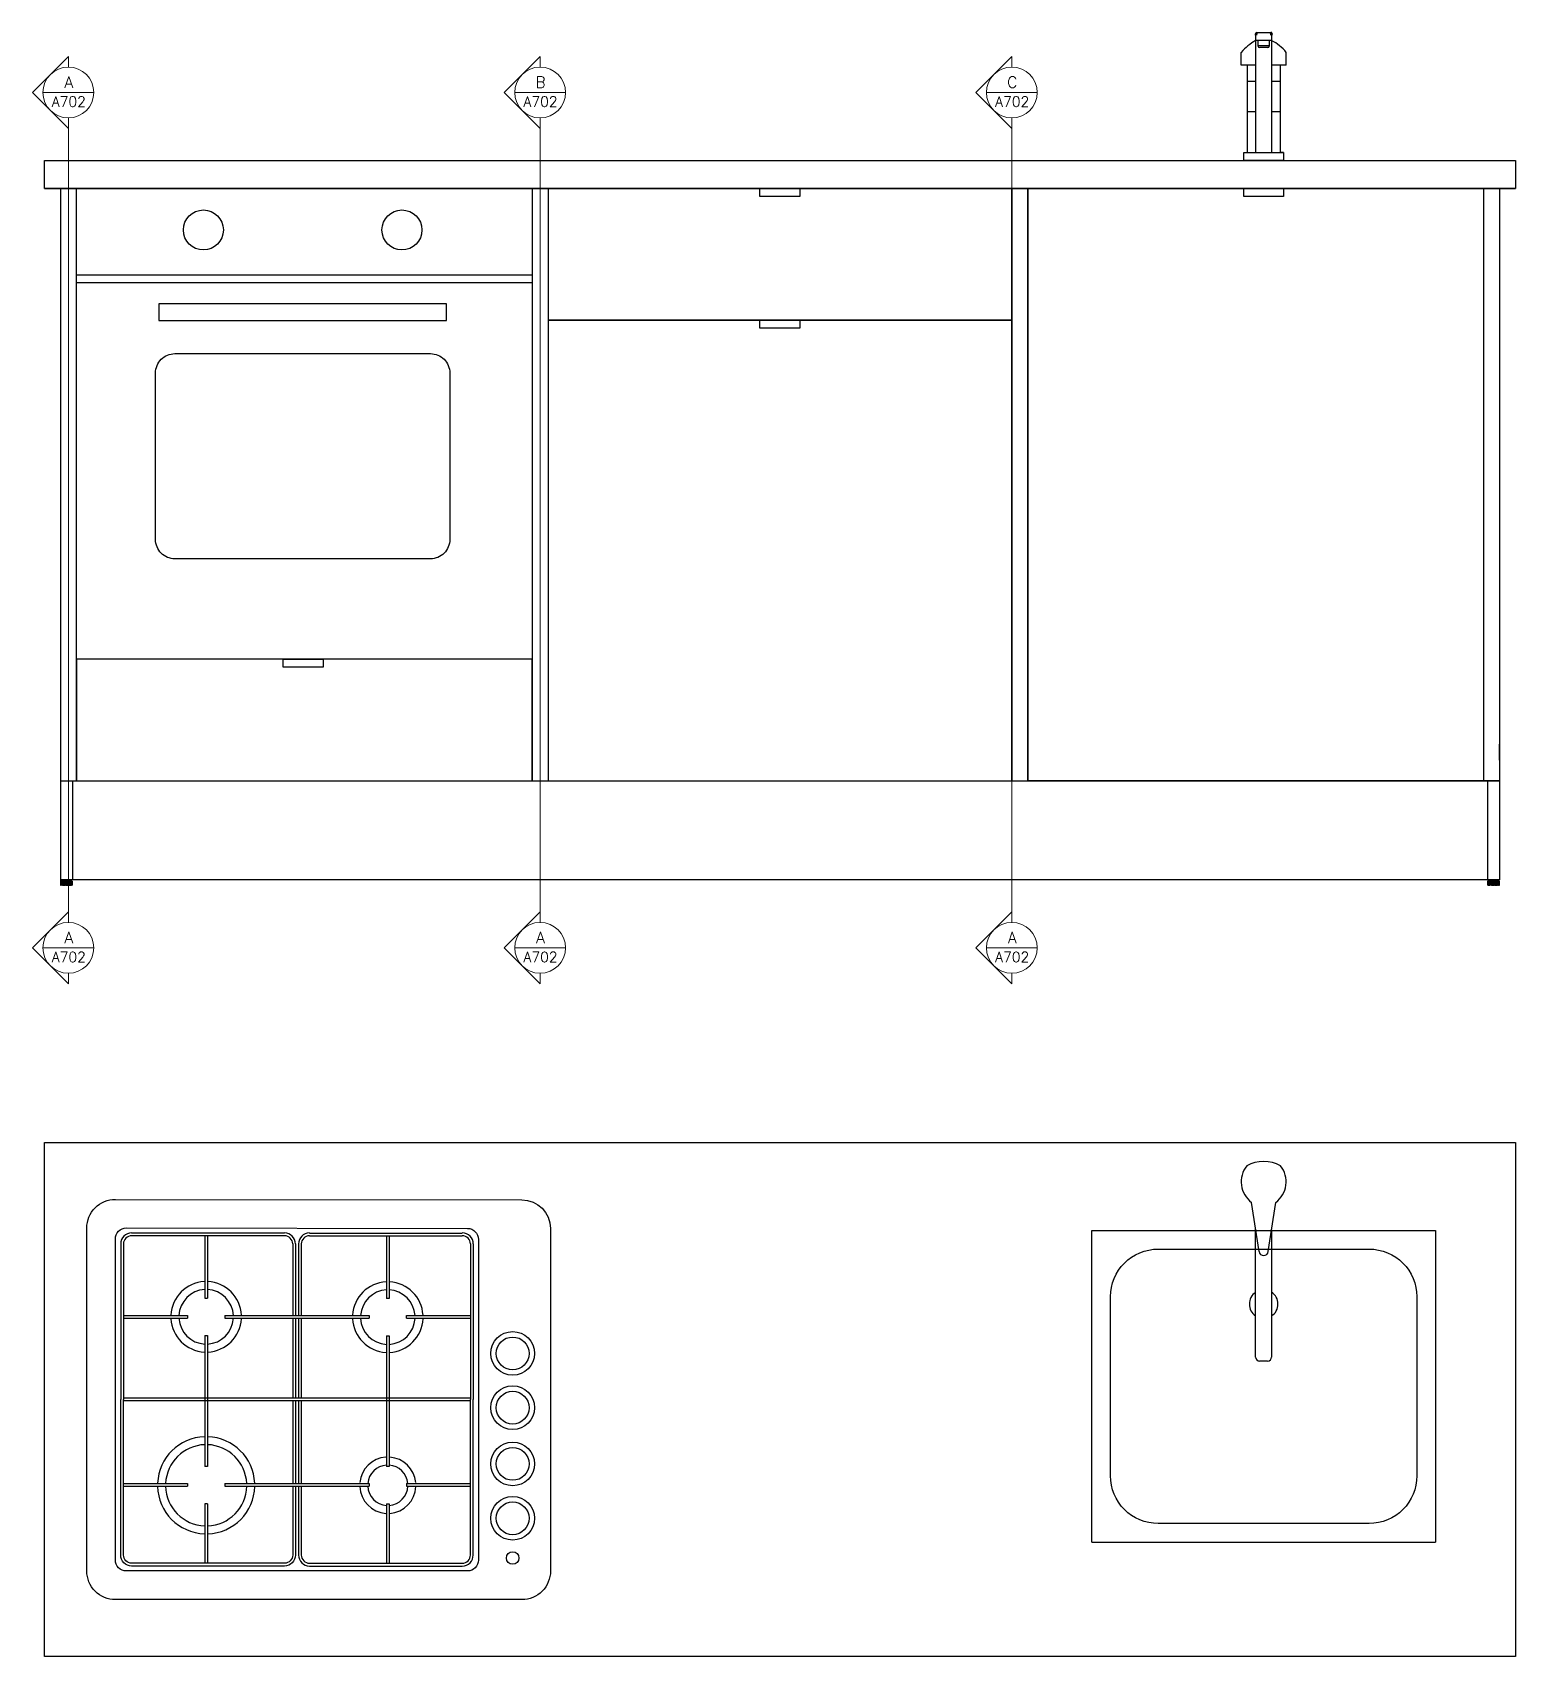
# Model space of a CAD drawing. Header units: millimetres. Extents: x 1621 to 3054, y -476 to 118.
# Drawn here: x 1910.9 to 2096.4, y -92.4 to 110.7 of the extents above; entities that cross this region are included whole.
import ezdxf
from ezdxf.enums import TextEntityAlignment as Align

# ---------------------------------------------------------------- set-up
doc = ezdxf.new("R2010")
doc.units = ezdxf.units.MM
for name, color, linetype in [('ante', 6, 'Continuous'), ('cassetti', 150, 'Continuous'), ('elementi incassati', 4, 'Continuous'), ('PDF _Geometria', 7, 'Continuous')]:
    doc.layers.add(name, color=color, linetype=linetype)
doc.layers.add('Linee e simboli', color=2, linetype='Continuous', lineweight=18)
doc.styles.add('E-ROMANS', font='romans.shx', dxfattribs={"width": 0.8})

msp = doc.modelspace()

# ---------------------------------------------------------------- linework, layer by layer
for p, q in [((2063.9, 95.69), (2063.9, 110.35)), ((2065.9, 109.69), (2063.9, 109.69)), ((2064.03, 110.69), (2065.76, 110.69)), ((2064.2, 109), (2064.2, 109.69)), ((2065.6, 109.69), (2065.6, 109)), ((2065.9, 110.35), (2065.9, 95.69)), ((2062.1, 106.61), (2062.1, 108.21)), ((2064.2, 109.06), (2065.6, 109.06)), ((2065.4, 108.8), (2064.4, 108.8)), ((2067.73, 106.61), (2067.73, 108.21)), ((2063.9, 106.61), (2062.1, 106.61)), ((2062.88, 95.69), (2062.88, 106.61)), ((2067.73, 106.61), (2065.9, 106.61)), ((2066.95, 106.61), (2066.95, 95.69)), ((2062.88, 104.61), (2063.9, 104.61)), ((2065.9, 104.61), (2066.95, 104.61)), ((2062.88, 100.8), (2063.9, 100.8)), ((2065.9, 100.8), (2066.95, 100.8)), ((2062.4, 94.69), (2062.4, 95.69)), ((2062.4, 95.69), (2067.4, 95.69)), ((2062.4, 95.69), (2062.88, 95.69)), ((2063.9, 95.69), (2065.9, 95.69)), ((2067.4, 95.69), (2066.92, 95.69)), ((2067.4, 95.69), (2067.4, 94.69)), ((1912.4, 94.69), (2096.4, 94.69)), ((1912.4, 91.19), (1912.4, 94.69)), ((2067.4, 94.69), (2062.4, 94.69)), ((2096.4, 94.69), (2096.4, 91.19)), ((2096.4, 91.19), (1912.4, 91.19)), ((1912.4, 91.19), (2096.4, 91.19)), ((1914.4, 91.19), (1914.4, 4.69)), ((1916.4, 17.09), (1916.4, 91.19)), ((1973.4, 91.19), (1973.4, 17.09)), ((1975.4, 91.19), (1975.4, 17.09)), ((2033.4, 91.19), (2033.4, 17.09)), ((2035.4, 91.19), (2033.4, 91.19)), ((2035.4, 91.19), (2033.4, 91.19)), ((2035.4, 91.19), (2035.4, 17.09)), ((2092.4, 91.19), (2092.4, 17.09)), ((2094.4, 91.19), (2094.4, 4.69)), ((1975.4, 74.69), (2033.4, 74.69)), ((2094.4, 19.69), (2094.4, 21.69)), ((1914.4, 17.09), (2094.4, 17.09)), ((1914.4, 17.09), (1915.9, 17.09)), ((1914.4, 17.09), (1916.4, 17.09)), ((1915.9, 17.09), (1915.9, 4.69)), ((2094.4, 17.09), (2092.9, 17.09)), ((2092.9, 17.09), (2092.9, 4.69)), ((2094.4, 4.69), (1914.4, 4.69)), ((1915.9, 4.69), (1914.4, 4.69)), ((1912.4, -92.44), (1912.4, -28.14)), ((1912.4, -28.14), (2096.4, -28.14)), ((2096.4, -28.14), (2096.4, -92.44)), ((2064.33, -41.79), (2063.39, -35.64)), ((2065.47, -41.79), (2066.41, -35.64)), ((2063.89, -54.99), (2063.89, -38.88)), ((2065.89, -39.07), (2065.89, -54.99)), ((2065.39, -55.49), (2064.39, -55.49)), ((2096.4, -92.44), (1912.4, -92.44))]:
    msp.add_line(p, q)
at = {"lineweight": 25}
for points in [[(1914.42, 4.55), (1914.42, 4.06), (1914.43, 4.06), (1914.43, 4.06)], [(1914.42, 4.55), (1914.43, 4.55), (1914.43, 4.55)], [(1914.43, 4.55), (1914.43, 4.06), (1914.44, 4.06), (1914.44, 4.06), (1914.45, 4.06)], [(1914.43, 4.55), (1914.44, 4.55), (1914.44, 4.55), (1914.45, 4.55)], [(1914.44, 4.05), (1914.45, 4.05), (1914.45, 4.05), (1914.45, 4.06), (1914.45, 4.06), (1914.45, 4.55)], [(1914.45, 4.55), (1914.45, 4.06), (1914.46, 4.06), (1914.46, 4.06), (1914.47, 4.06)], [(1914.47, 4.55), (1914.46, 4.55), (1914.46, 4.55), (1914.45, 4.55), (1914.45, 4.55), (1914.45, 4.55)], [(1914.46, 4.55), (1914.46, 4.69)], [(1914.47, 4.05), (1914.47, 4.05), (1914.47, 4.05), (1914.47, 4.06), (1914.47, 4.06), (1914.47, 4.55)], [(1914.51, 4.55), (1914.5, 4.55), (1914.49, 4.55), (1914.49, 4.55), (1914.48, 4.55), (1914.47, 4.55)], [(1914.49, 4.55), (1914.49, 4.06), (1914.49, 4.06), (1914.5, 4.06), (1914.51, 4.06)], [(1914.5, 4.05), (1914.5, 4.05), (1914.5, 4.05), (1914.5, 4.05), (1914.51, 4.06), (1914.51, 4.06), (1914.51, 4.55)], [(1914.55, 4.55), (1914.54, 4.55), (1914.53, 4.55), (1914.53, 4.55), (1914.52, 4.55), (1914.51, 4.55)], [(1914.53, 4.55), (1914.53, 4.06), (1914.53, 4.06), (1914.54, 4.06), (1914.55, 4.06)], [(1914.54, 4.05), (1914.54, 4.05), (1914.55, 4.05), (1914.55, 4.05), (1914.55, 4.05), (1914.55, 4.06), (1914.55, 4.06), (1914.55, 4.55)], [(1914.61, 4.55), (1914.6, 4.55), (1914.59, 4.55), (1914.59, 4.55), (1914.58, 4.55), (1914.57, 4.55), (1914.55, 4.55)], [(1914.58, 4.55), (1914.58, 4.06), (1914.59, 4.06), (1914.59, 4.06), (1914.6, 4.06), (1914.61, 4.06)], [(1914.59, 4.05), (1914.59, 4.05), (1914.6, 4.05), (1914.6, 4.05), (1914.6, 4.05), (1914.61, 4.05), (1914.61, 4.06), (1914.61, 4.55)], [(1914.68, 4.55), (1914.67, 4.55), (1914.66, 4.55), (1914.65, 4.55), (1914.65, 4.55), (1914.63, 4.55), (1914.61, 4.55)], [(1914.65, 4.05), (1914.66, 4.05), (1914.66, 4.05), (1914.66, 4.05), (1914.67, 4.05), (1914.68, 4.05), (1914.68, 4.06), (1914.68, 4.55)], [(1914.65, 4.55), (1914.65, 4.06), (1914.65, 4.06), (1914.66, 4.06), (1914.67, 4.06), (1914.68, 4.06)], [(1914.75, 4.55), (1914.74, 4.55), (1914.73, 4.55), (1914.72, 4.55), (1914.72, 4.55), (1914.7, 4.55), (1914.68, 4.55)], [(1914.72, 4.55), (1914.72, 4.06), (1914.72, 4.05), (1914.73, 4.05), (1914.73, 4.05), (1914.74, 4.05), (1914.75, 4.05), (1914.75, 4.06), (1914.75, 4.06), (1914.75, 4.55)], [(1914.83, 4.55), (1914.82, 4.55), (1914.81, 4.55), (1914.8, 4.55), (1914.8, 4.55), (1914.78, 4.55), (1914.75, 4.55)], [(1914.8, 4.55), (1914.8, 4.06), (1914.8, 4.05), (1914.81, 4.05), (1914.81, 4.05), (1914.82, 4.05), (1914.83, 4.05), (1914.83, 4.06), (1914.83, 4.06), (1914.83, 4.55)], [(1914.91, 4.55), (1914.91, 4.55), (1914.9, 4.55), (1914.89, 4.55), (1914.88, 4.55), (1914.86, 4.55), (1914.83, 4.55)], [(1914.88, 4.55), (1914.88, 4.06), (1914.88, 4.05), (1914.89, 4.05), (1914.9, 4.05), (1914.91, 4.05), (1914.91, 4.05), (1914.92, 4.06), (1914.92, 4.06), (1914.92, 4.55)], [(1914.92, 4.55), (1914.92, 4.55), (1914.92, 4.55)], [(1915.01, 4.55), (1915, 4.55), (1914.99, 4.55), (1914.98, 4.55), (1914.97, 4.55), (1914.94, 4.55), (1914.92, 4.55)], [(1914.97, 4.55), (1914.97, 4.06), (1914.98, 4.05), (1914.98, 4.05), (1914.99, 4.05), (1915, 4.05), (1915.01, 4.05), (1915.01, 4.06), (1915.01, 4.06), (1915.01, 4.55)], [(1915.1, 4.55), (1915.09, 4.55), (1915.08, 4.55), (1915.07, 4.55), (1915.06, 4.55), (1915.04, 4.55), (1915.01, 4.55)], [(1915.06, 4.55), (1915.06, 4.06), (1915.07, 4.05), (1915.07, 4.05), (1915.08, 4.05), (1915.09, 4.05), (1915.1, 4.05), (1915.1, 4.06), (1915.1, 4.06), (1915.1, 4.55)], [(1915.2, 4.55), (1915.19, 4.55), (1915.18, 4.55), (1915.17, 4.55), (1915.16, 4.55), (1915.13, 4.55), (1915.1, 4.55)], [(1915.16, 4.55), (1915.16, 4.06), (1915.16, 4.06), (1915.16, 4.05), (1915.17, 4.05), (1915.18, 4.05), (1915.19, 4.05), (1915.19, 4.05), (1915.2, 4.06), (1915.2, 4.55)], [(1915.29, 4.55), (1915.28, 4.55), (1915.27, 4.55), (1915.26, 4.55), (1915.25, 4.55), (1915.22, 4.55), (1915.2, 4.55)], [(1915.25, 4.55), (1915.25, 4.06), (1915.25, 4.06), (1915.25, 4.05), (1915.27, 4.05), (1915.27, 4.05), (1915.28, 4.05), (1915.29, 4.05), (1915.29, 4.06), (1915.29, 4.55)], [(1915.38, 4.55), (1915.37, 4.55), (1915.36, 4.55), (1915.35, 4.55), (1915.34, 4.55), (1915.32, 4.55), (1915.29, 4.55)], [(1915.34, 4.55), (1915.34, 4.06), (1915.34, 4.06), (1915.35, 4.05), (1915.36, 4.05), (1915.36, 4.05), (1915.37, 4.05), (1915.38, 4.05), (1915.38, 4.06), (1915.38, 4.55)], [(1915.47, 4.55), (1915.46, 4.55), (1915.45, 4.55), (1915.44, 4.55), (1915.43, 4.55), (1915.4, 4.55), (1915.38, 4.55)], [(1915.43, 4.55), (1915.43, 4.06), (1915.43, 4.06), (1915.44, 4.05), (1915.44, 4.05), (1915.45, 4.05), (1915.46, 4.05), (1915.46, 4.05), (1915.47, 4.06), (1915.47, 4.55)], [(1915.55, 4.55), (1915.55, 4.55), (1915.54, 4.55), (1915.53, 4.55), (1915.51, 4.55), (1915.49, 4.55), (1915.47, 4.55)], [(1915.52, 4.55), (1915.52, 4.06), (1915.52, 4.06), (1915.52, 4.05), (1915.53, 4.05), (1915.53, 4.05), (1915.54, 4.05), (1915.55, 4.05), (1915.55, 4.06), (1915.55, 4.55)], [(1915.62, 4.55), (1915.62, 4.55), (1915.61, 4.55), (1915.6, 4.55), (1915.59, 4.55), (1915.57, 4.55), (1915.55, 4.55)], [(1915.62, 4.05), (1915.62, 4.05), (1915.61, 4.05), (1915.61, 4.05), (1915.6, 4.05), (1915.59, 4.05), (1915.59, 4.06), (1915.59, 4.55)], [(1915.62, 4.05), (1915.62, 4.06), (1915.62, 4.06), (1915.62, 4.06), (1915.62, 4.55)], [(1915.69, 4.55), (1915.69, 4.55), (1915.68, 4.55), (1915.67, 4.55), (1915.66, 4.55), (1915.64, 4.55), (1915.62, 4.55)], [(1915.68, 4.05), (1915.68, 4.05), (1915.68, 4.05), (1915.67, 4.05), (1915.67, 4.05), (1915.66, 4.05), (1915.66, 4.06), (1915.66, 4.55)], [(1915.68, 4.05), (1915.68, 4.05), (1915.69, 4.05), (1915.69, 4.06), (1915.69, 4.06), (1915.69, 4.06), (1915.69, 4.06), (1915.69, 4.55)], [(1915.75, 4.55), (1915.74, 4.55), (1915.74, 4.55), (1915.72, 4.55), (1915.71, 4.55), (1915.69, 4.55)], [(1915.74, 4.05), (1915.74, 4.05), (1915.73, 4.05), (1915.73, 4.05), (1915.73, 4.05), (1915.73, 4.05), (1915.72, 4.06), (1915.72, 4.55)], [(1915.74, 4.05), (1915.75, 4.05), (1915.75, 4.05), (1915.75, 4.05), (1915.75, 4.06), (1915.75, 4.06), (1915.75, 4.06), (1915.75, 4.55)], [(1915.8, 4.55), (1915.79, 4.55), (1915.79, 4.55), (1915.78, 4.55), (1915.76, 4.55), (1915.75, 4.55)], [(1915.79, 4.05), (1915.79, 4.05), (1915.78, 4.05), (1915.78, 4.05), (1915.78, 4.05), (1915.78, 4.06), (1915.78, 4.06), (1915.78, 4.55)], [(1915.79, 4.05), (1915.79, 4.05), (1915.79, 4.05), (1915.79, 4.06), (1915.8, 4.06), (1915.8, 4.06), (1915.8, 4.06), (1915.8, 4.55)], [(1915.84, 4.55), (1915.83, 4.55), (1915.83, 4.55), (1915.82, 4.55), (1915.81, 4.55), (1915.8, 4.55)], [(1915.83, 4.05), (1915.82, 4.05), (1915.82, 4.05), (1915.82, 4.05), (1915.82, 4.06), (1915.82, 4.06), (1915.82, 4.55)], [(1915.82, 4.05), (1915.83, 4.05), (1915.83, 4.05), (1915.83, 4.05), (1915.83, 4.05), (1915.83, 4.06), (1915.83, 4.06), (1915.84, 4.06), (1915.84, 4.06), (1915.84, 4.55)], [(1915.84, 4.55), (1915.84, 4.69)], [(1915.85, 4.05), (1915.85, 4.05), (1915.84, 4.05), (1915.84, 4.06), (1915.84, 4.06), (1915.84, 4.55)], [(1915.86, 4.55), (1915.86, 4.55), (1915.85, 4.55), (1915.84, 4.55), (1915.84, 4.55), (1915.84, 4.55)], [(1915.85, 4.05), (1915.85, 4.05), (1915.86, 4.05), (1915.86, 4.05), (1915.86, 4.05), (1915.86, 4.06), (1915.86, 4.06), (1915.86, 4.06), (1915.86, 4.06), (1915.86, 4.55)], [(1915.87, 4.05), (1915.86, 4.05), (1915.86, 4.05), (1915.86, 4.06), (1915.86, 4.06), (1915.86, 4.55)], [(1915.87, 4.55), (1915.87, 4.55), (1915.86, 4.55), (1915.86, 4.55)], [(1915.87, 4.55), (1915.87, 4.06), (1915.88, 4.06)], [(1915.87, 4.55), (1915.88, 4.55)], [(1915.87, 4.05), (1915.87, 4.05), (1915.87, 4.05), (1915.87, 4.05), (1915.88, 4.05), (1915.88, 4.06), (1915.88, 4.06), (1915.88, 4.06), (1915.88, 4.55)], [(2092.92, 4.55), (2092.92, 4.06), (2092.93, 4.06), (2092.93, 4.06)], [(2092.92, 4.55), (2092.93, 4.55), (2092.93, 4.55)], [(2092.93, 4.55), (2092.93, 4.06), (2092.94, 4.06), (2092.94, 4.06), (2092.95, 4.06)], [(2092.93, 4.55), (2092.94, 4.55), (2092.94, 4.55), (2092.95, 4.55)], [(2092.94, 4.05), (2092.95, 4.05), (2092.95, 4.05), (2092.95, 4.06), (2092.95, 4.06), (2092.95, 4.55)], [(2092.95, 4.55), (2092.95, 4.06), (2092.96, 4.06), (2092.96, 4.06), (2092.97, 4.06)], [(2092.97, 4.55), (2092.96, 4.55), (2092.96, 4.55), (2092.95, 4.55), (2092.95, 4.55), (2092.95, 4.55)], [(2092.96, 4.55), (2092.96, 4.69)], [(2092.97, 4.05), (2092.97, 4.05), (2092.97, 4.05), (2092.97, 4.06), (2092.97, 4.06), (2092.97, 4.55)], [(2093.01, 4.55), (2093, 4.55), (2092.99, 4.55), (2092.99, 4.55), (2092.98, 4.55), (2092.97, 4.55)], [(2092.99, 4.55), (2092.99, 4.06), (2092.99, 4.06), (2093, 4.06), (2093.01, 4.06)], [(2093, 4.05), (2093, 4.05), (2093, 4.05), (2093, 4.05), (2093.01, 4.06), (2093.01, 4.06), (2093.01, 4.55)], [(2093.05, 4.55), (2093.04, 4.55), (2093.03, 4.55), (2093.03, 4.55), (2093.02, 4.55), (2093.01, 4.55)], [(2093.03, 4.55), (2093.03, 4.06), (2093.03, 4.06), (2093.04, 4.06), (2093.05, 4.06)], [(2093.04, 4.05), (2093.04, 4.05), (2093.05, 4.05), (2093.05, 4.05), (2093.05, 4.05), (2093.05, 4.06), (2093.05, 4.06), (2093.05, 4.55)], [(2093.11, 4.55), (2093.1, 4.55), (2093.09, 4.55), (2093.09, 4.55), (2093.08, 4.55), (2093.07, 4.55), (2093.05, 4.55)], [(2093.08, 4.55), (2093.08, 4.06), (2093.09, 4.06), (2093.09, 4.06), (2093.1, 4.06), (2093.11, 4.06)], [(2093.09, 4.05), (2093.09, 4.05), (2093.1, 4.05), (2093.1, 4.05), (2093.1, 4.05), (2093.11, 4.05), (2093.11, 4.06), (2093.11, 4.55)], [(2093.18, 4.55), (2093.17, 4.55), (2093.16, 4.55), (2093.15, 4.55), (2093.15, 4.55), (2093.13, 4.55), (2093.11, 4.55)], [(2093.15, 4.05), (2093.16, 4.05), (2093.16, 4.05), (2093.16, 4.05), (2093.17, 4.05), (2093.18, 4.05), (2093.18, 4.06), (2093.18, 4.55)], [(2093.15, 4.55), (2093.15, 4.06), (2093.15, 4.06), (2093.16, 4.06), (2093.17, 4.06), (2093.18, 4.06)], [(2093.25, 4.55), (2093.24, 4.55), (2093.23, 4.55), (2093.22, 4.55), (2093.22, 4.55), (2093.2, 4.55), (2093.18, 4.55)], [(2093.22, 4.55), (2093.22, 4.06), (2093.22, 4.05), (2093.23, 4.05), (2093.23, 4.05), (2093.24, 4.05), (2093.25, 4.05), (2093.25, 4.06), (2093.25, 4.06), (2093.25, 4.55)], [(2093.33, 4.55), (2093.32, 4.55), (2093.31, 4.55), (2093.3, 4.55), (2093.3, 4.55), (2093.28, 4.55), (2093.25, 4.55)], [(2093.3, 4.55), (2093.3, 4.06), (2093.3, 4.05), (2093.31, 4.05), (2093.31, 4.05), (2093.32, 4.05), (2093.33, 4.05), (2093.33, 4.06), (2093.33, 4.06), (2093.33, 4.55)], [(2093.41, 4.55), (2093.41, 4.55), (2093.4, 4.55), (2093.39, 4.55), (2093.38, 4.55), (2093.36, 4.55), (2093.33, 4.55)], [(2093.38, 4.55), (2093.38, 4.06), (2093.38, 4.05), (2093.39, 4.05), (2093.4, 4.05), (2093.41, 4.05), (2093.41, 4.05), (2093.42, 4.06), (2093.42, 4.06), (2093.42, 4.55)], [(2093.42, 4.55), (2093.42, 4.55), (2093.42, 4.55)], [(2093.51, 4.55), (2093.5, 4.55), (2093.49, 4.55), (2093.48, 4.55), (2093.47, 4.55), (2093.44, 4.55), (2093.42, 4.55)], [(2093.47, 4.55), (2093.47, 4.06), (2093.48, 4.05), (2093.48, 4.05), (2093.49, 4.05), (2093.5, 4.05), (2093.51, 4.05), (2093.51, 4.06), (2093.51, 4.06), (2093.51, 4.55)], [(2093.6, 4.55), (2093.59, 4.55), (2093.58, 4.55), (2093.57, 4.55), (2093.56, 4.55), (2093.54, 4.55), (2093.51, 4.55)], [(2093.56, 4.55), (2093.56, 4.06), (2093.57, 4.05), (2093.57, 4.05), (2093.58, 4.05), (2093.59, 4.05), (2093.6, 4.05), (2093.6, 4.06), (2093.6, 4.06), (2093.6, 4.55)], [(2093.7, 4.55), (2093.69, 4.55), (2093.68, 4.55), (2093.67, 4.55), (2093.66, 4.55), (2093.63, 4.55), (2093.6, 4.55)], [(2093.66, 4.55), (2093.66, 4.06), (2093.66, 4.06), (2093.66, 4.05), (2093.67, 4.05), (2093.68, 4.05), (2093.69, 4.05), (2093.69, 4.05), (2093.7, 4.06), (2093.7, 4.55)], [(2093.79, 4.55), (2093.78, 4.55), (2093.77, 4.55), (2093.76, 4.55), (2093.75, 4.55), (2093.72, 4.55), (2093.7, 4.55)], [(2093.75, 4.55), (2093.75, 4.06), (2093.75, 4.06), (2093.75, 4.05), (2093.77, 4.05), (2093.77, 4.05), (2093.78, 4.05), (2093.79, 4.05), (2093.79, 4.06), (2093.79, 4.55)], [(2093.88, 4.55), (2093.87, 4.55), (2093.86, 4.55), (2093.85, 4.55), (2093.84, 4.55), (2093.82, 4.55), (2093.79, 4.55)], [(2093.84, 4.55), (2093.84, 4.06), (2093.84, 4.06), (2093.85, 4.05), (2093.86, 4.05), (2093.86, 4.05), (2093.87, 4.05), (2093.88, 4.05), (2093.88, 4.06), (2093.88, 4.55)], [(2093.97, 4.55), (2093.96, 4.55), (2093.95, 4.55), (2093.94, 4.55), (2093.93, 4.55), (2093.9, 4.55), (2093.88, 4.55)], [(2093.93, 4.55), (2093.93, 4.06), (2093.93, 4.06), (2093.94, 4.05), (2093.94, 4.05), (2093.95, 4.05), (2093.96, 4.05), (2093.96, 4.05), (2093.97, 4.06), (2093.97, 4.55)], [(2094.05, 4.55), (2094.05, 4.55), (2094.04, 4.55), (2094.03, 4.55), (2094.01, 4.55), (2093.99, 4.55), (2093.97, 4.55)], [(2094.02, 4.55), (2094.02, 4.06), (2094.02, 4.06), (2094.02, 4.05), (2094.03, 4.05), (2094.03, 4.05), (2094.04, 4.05), (2094.05, 4.05), (2094.05, 4.06), (2094.05, 4.55)], [(2094.12, 4.55), (2094.12, 4.55), (2094.11, 4.55), (2094.1, 4.55), (2094.09, 4.55), (2094.07, 4.55), (2094.05, 4.55)], [(2094.12, 4.05), (2094.12, 4.05), (2094.11, 4.05), (2094.11, 4.05), (2094.1, 4.05), (2094.09, 4.05), (2094.09, 4.06), (2094.09, 4.55)], [(2094.12, 4.05), (2094.12, 4.06), (2094.12, 4.06), (2094.12, 4.06), (2094.12, 4.55)], [(2094.19, 4.55), (2094.19, 4.55), (2094.18, 4.55), (2094.17, 4.55), (2094.16, 4.55), (2094.14, 4.55), (2094.12, 4.55)], [(2094.18, 4.05), (2094.18, 4.05), (2094.18, 4.05), (2094.17, 4.05), (2094.17, 4.05), (2094.16, 4.05), (2094.16, 4.06), (2094.16, 4.55)], [(2094.18, 4.05), (2094.18, 4.05), (2094.19, 4.05), (2094.19, 4.06), (2094.19, 4.06), (2094.19, 4.06), (2094.19, 4.06), (2094.19, 4.55)], [(2094.25, 4.55), (2094.24, 4.55), (2094.24, 4.55), (2094.22, 4.55), (2094.21, 4.55), (2094.19, 4.55)], [(2094.24, 4.05), (2094.24, 4.05), (2094.23, 4.05), (2094.23, 4.05), (2094.23, 4.05), (2094.23, 4.05), (2094.22, 4.06), (2094.22, 4.55)], [(2094.24, 4.05), (2094.25, 4.05), (2094.25, 4.05), (2094.25, 4.05), (2094.25, 4.06), (2094.25, 4.06), (2094.25, 4.06), (2094.25, 4.55)], [(2094.3, 4.55), (2094.29, 4.55), (2094.29, 4.55), (2094.28, 4.55), (2094.26, 4.55), (2094.25, 4.55)], [(2094.29, 4.05), (2094.29, 4.05), (2094.28, 4.05), (2094.28, 4.05), (2094.28, 4.05), (2094.28, 4.06), (2094.28, 4.06), (2094.28, 4.55)], [(2094.29, 4.05), (2094.29, 4.05), (2094.29, 4.05), (2094.29, 4.06), (2094.3, 4.06), (2094.3, 4.06), (2094.3, 4.06), (2094.3, 4.55)], [(2094.34, 4.55), (2094.33, 4.55), (2094.33, 4.55), (2094.32, 4.55), (2094.31, 4.55), (2094.3, 4.55)], [(2094.33, 4.05), (2094.32, 4.05), (2094.32, 4.05), (2094.32, 4.05), (2094.32, 4.06), (2094.32, 4.06), (2094.32, 4.55)], [(2094.32, 4.05), (2094.33, 4.05), (2094.33, 4.05), (2094.33, 4.05), (2094.33, 4.05), (2094.33, 4.06), (2094.33, 4.06), (2094.34, 4.06), (2094.34, 4.06), (2094.34, 4.55)], [(2094.34, 4.55), (2094.34, 4.69)], [(2094.35, 4.05), (2094.35, 4.05), (2094.34, 4.05), (2094.34, 4.06), (2094.34, 4.06), (2094.34, 4.55)], [(2094.36, 4.55), (2094.36, 4.55), (2094.35, 4.55), (2094.34, 4.55), (2094.34, 4.55), (2094.34, 4.55)], [(2094.35, 4.05), (2094.35, 4.05), (2094.36, 4.05), (2094.36, 4.05), (2094.36, 4.05), (2094.36, 4.06), (2094.36, 4.06), (2094.36, 4.06), (2094.36, 4.06), (2094.36, 4.55)], [(2094.37, 4.05), (2094.36, 4.05), (2094.36, 4.05), (2094.36, 4.06), (2094.36, 4.06), (2094.36, 4.55)], [(2094.37, 4.55), (2094.37, 4.55), (2094.36, 4.55), (2094.36, 4.55)], [(2094.37, 4.55), (2094.37, 4.06), (2094.38, 4.06)], [(2094.37, 4.55), (2094.38, 4.55)], [(2094.37, 4.05), (2094.37, 4.05), (2094.37, 4.05), (2094.37, 4.05), (2094.38, 4.05), (2094.38, 4.06), (2094.38, 4.06), (2094.38, 4.06), (2094.38, 4.55)], [(1914.43, 4.05), (1914.43, 4.05), (1914.43, 4.05), (1914.43, 4.05), (1914.43, 4.05), (1914.43, 4.06), (1914.42, 4.06), (1914.42, 4.06), (1914.42, 4.06)], [(1914.43, 4.06), (1914.43, 4.05), (1914.43, 4.05)], [(1914.44, 4.05), (1914.44, 4.05), (1914.44, 4.05), (1914.44, 4.05), (1914.44, 4.05), (1914.44, 4.06), (1914.43, 4.06), (1914.43, 4.06), (1914.43, 4.06)], [(1915.74, 4.04), (1915.69, 4.04), (1915.64, 4.04), (1915.58, 4.04), (1915.52, 4.04), (1915.46, 4.04), (1915.39, 4.04), (1915.32, 4.04), (1915.25, 4.04), (1915.18, 4.04), (1915.11, 4.04), (1915.04, 4.04), (1914.97, 4.04), (1914.9, 4.04), (1914.83, 4.04), (1914.77, 4.04), (1914.71, 4.04), (1914.65, 4.04), (1914.61, 4.04), (1914.56, 4.04), (1914.52, 4.04), (1914.49, 4.04), (1914.47, 4.04), (1914.45, 4.04), (1914.44, 4.04), (1914.43, 4.04), (1914.43, 4.05)], [(1914.43, 4.05), (1914.43, 4.05)], [(1914.44, 4.03), (1914.44, 4.03), (1914.44, 4.03), (1914.44, 4.03), (1914.44, 4.03), (1914.44, 4.03), (1914.43, 4.03), (1914.43, 4.04), (1914.43, 4.04)], [(1914.47, 4.05), (1914.46, 4.05), (1914.46, 4.05), (1914.46, 4.05), (1914.46, 4.05), (1914.46, 4.06), (1914.45, 4.06), (1914.45, 4.06), (1914.45, 4.06)], [(1915.73, 4.03), (1915.68, 4.03), (1915.63, 4.03), (1915.57, 4.03), (1915.51, 4.03), (1915.44, 4.03), (1915.37, 4.03), (1915.3, 4.03), (1915.23, 4.03), (1915.16, 4.03), (1915.08, 4.03), (1915.01, 4.03), (1914.94, 4.03), (1914.87, 4.03), (1914.8, 4.03), (1914.74, 4.03), (1914.68, 4.03), (1914.63, 4.03), (1914.58, 4.03), (1914.54, 4.03), (1914.51, 4.03), (1914.48, 4.03), (1914.46, 4.03), (1914.45, 4.03), (1914.45, 4.03)], [(1914.5, 4.05), (1914.49, 4.05), (1914.49, 4.05), (1914.49, 4.05), (1914.49, 4.05), (1914.49, 4.06), (1914.49, 4.06), (1914.49, 4.06)], [(1914.54, 4.05), (1914.53, 4.05), (1914.53, 4.05), (1914.53, 4.05), (1914.53, 4.06), (1914.53, 4.06), (1914.53, 4.06)], [(1914.59, 4.05), (1914.59, 4.05), (1914.59, 4.05), (1914.59, 4.06), (1914.58, 4.06), (1914.58, 4.06), (1914.58, 4.06)], [(1914.65, 4.05), (1914.65, 4.05), (1914.65, 4.06), (1914.65, 4.06), (1914.65, 4.06)], [(1914.72, 4.06), (1914.72, 4.06), (1914.73, 4.06), (1914.74, 4.06), (1914.75, 4.06)], [(1914.8, 4.06), (1914.8, 4.06), (1914.81, 4.06), (1914.82, 4.06), (1914.83, 4.06)], [(1914.88, 4.06), (1914.89, 4.06), (1914.9, 4.06), (1914.91, 4.06), (1914.92, 4.06)], [(1914.97, 4.06), (1914.98, 4.06), (1914.99, 4.06), (1915, 4.06), (1915.01, 4.06)], [(1915.06, 4.06), (1915.07, 4.06), (1915.08, 4.06), (1915.09, 4.06), (1915.1, 4.06)], [(1915.16, 4.06), (1915.17, 4.06), (1915.18, 4.06), (1915.19, 4.06), (1915.2, 4.06)], [(1915.25, 4.06), (1915.26, 4.06), (1915.27, 4.06), (1915.28, 4.06), (1915.29, 4.06)], [(1915.34, 4.06), (1915.35, 4.06), (1915.36, 4.06), (1915.37, 4.06), (1915.38, 4.06)], [(1915.43, 4.06), (1915.44, 4.06), (1915.45, 4.06), (1915.46, 4.06), (1915.47, 4.06)], [(1915.51, 4.06), (1915.53, 4.06), (1915.54, 4.06), (1915.55, 4.06), (1915.55, 4.06)], [(1915.59, 4.06), (1915.6, 4.06), (1915.61, 4.06), (1915.62, 4.06), (1915.62, 4.06)], [(1915.66, 4.06), (1915.67, 4.06), (1915.68, 4.06), (1915.69, 4.06), (1915.69, 4.06)], [(1915.72, 4.06), (1915.74, 4.06), (1915.74, 4.06), (1915.75, 4.06)], [(1915.86, 4.03), (1915.86, 4.03), (1915.84, 4.03), (1915.83, 4.03), (1915.8, 4.03), (1915.77, 4.03), (1915.73, 4.03)], [(1915.87, 4.05), (1915.87, 4.04), (1915.86, 4.04), (1915.85, 4.04), (1915.84, 4.04), (1915.81, 4.04), (1915.78, 4.04), (1915.74, 4.04)], [(1915.78, 4.06), (1915.79, 4.06), (1915.79, 4.06), (1915.8, 4.06)], [(1915.82, 4.06), (1915.83, 4.06), (1915.83, 4.06), (1915.84, 4.06)], [(1915.84, 4.06), (1915.85, 4.06), (1915.86, 4.06), (1915.86, 4.06)], [(1915.86, 4.06), (1915.87, 4.06), (1915.87, 4.06)], [(1915.87, 4.04), (1915.87, 4.04), (1915.87, 4.03), (1915.87, 4.03), (1915.87, 4.03), (1915.86, 4.03), (1915.86, 4.03), (1915.86, 4.03), (1915.86, 4.03)], [(1915.87, 4.06), (1915.87, 4.06), (1915.87, 4.06), (1915.87, 4.05), (1915.87, 4.05), (1915.87, 4.05), (1915.87, 4.05), (1915.87, 4.05)], [(1915.87, 4.05), (1915.87, 4.05)], [(2092.93, 4.05), (2092.93, 4.05), (2092.93, 4.05), (2092.93, 4.05), (2092.93, 4.05), (2092.93, 4.06), (2092.92, 4.06), (2092.92, 4.06), (2092.92, 4.06)], [(2092.93, 4.06), (2092.93, 4.05), (2092.93, 4.05)], [(2092.94, 4.05), (2092.94, 4.05), (2092.94, 4.05), (2092.94, 4.05), (2092.94, 4.05), (2092.94, 4.06), (2092.93, 4.06), (2092.93, 4.06), (2092.93, 4.06)], [(2094.24, 4.04), (2094.19, 4.04), (2094.14, 4.04), (2094.08, 4.04), (2094.02, 4.04), (2093.96, 4.04), (2093.89, 4.04), (2093.82, 4.04), (2093.75, 4.04), (2093.68, 4.04), (2093.61, 4.04), (2093.54, 4.04), (2093.47, 4.04), (2093.4, 4.04), (2093.33, 4.04), (2093.27, 4.04), (2093.21, 4.04), (2093.15, 4.04), (2093.11, 4.04), (2093.06, 4.04), (2093.02, 4.04), (2092.99, 4.04), (2092.97, 4.04), (2092.95, 4.04), (2092.94, 4.04), (2092.93, 4.04), (2092.93, 4.05)], [(2092.93, 4.05), (2092.93, 4.05)], [(2092.94, 4.03), (2092.94, 4.03), (2092.94, 4.03), (2092.94, 4.03), (2092.94, 4.03), (2092.94, 4.03), (2092.93, 4.03), (2092.93, 4.04), (2092.93, 4.04)], [(2092.97, 4.05), (2092.96, 4.05), (2092.96, 4.05), (2092.96, 4.05), (2092.96, 4.05), (2092.96, 4.06), (2092.95, 4.06), (2092.95, 4.06), (2092.95, 4.06)], [(2094.23, 4.03), (2094.18, 4.03), (2094.13, 4.03), (2094.07, 4.03), (2094.01, 4.03), (2093.94, 4.03), (2093.87, 4.03), (2093.8, 4.03), (2093.73, 4.03), (2093.66, 4.03), (2093.58, 4.03), (2093.51, 4.03), (2093.44, 4.03), (2093.37, 4.03), (2093.3, 4.03), (2093.24, 4.03), (2093.18, 4.03), (2093.13, 4.03), (2093.08, 4.03), (2093.04, 4.03), (2093.01, 4.03), (2092.98, 4.03), (2092.96, 4.03), (2092.95, 4.03), (2092.95, 4.03)], [(2093, 4.05), (2092.99, 4.05), (2092.99, 4.05), (2092.99, 4.05), (2092.99, 4.05), (2092.99, 4.06), (2092.99, 4.06), (2092.99, 4.06)], [(2093.04, 4.05), (2093.03, 4.05), (2093.03, 4.05), (2093.03, 4.05), (2093.03, 4.06), (2093.03, 4.06), (2093.03, 4.06)], [(2093.09, 4.05), (2093.09, 4.05), (2093.09, 4.05), (2093.09, 4.06), (2093.08, 4.06), (2093.08, 4.06), (2093.08, 4.06)], [(2093.15, 4.05), (2093.15, 4.05), (2093.15, 4.06), (2093.15, 4.06), (2093.15, 4.06)], [(2093.22, 4.06), (2093.22, 4.06), (2093.23, 4.06), (2093.24, 4.06), (2093.25, 4.06)], [(2093.3, 4.06), (2093.3, 4.06), (2093.31, 4.06), (2093.32, 4.06), (2093.33, 4.06)], [(2093.38, 4.06), (2093.39, 4.06), (2093.4, 4.06), (2093.41, 4.06), (2093.42, 4.06)], [(2093.47, 4.06), (2093.48, 4.06), (2093.49, 4.06), (2093.5, 4.06), (2093.51, 4.06)], [(2093.56, 4.06), (2093.57, 4.06), (2093.58, 4.06), (2093.59, 4.06), (2093.6, 4.06)], [(2093.66, 4.06), (2093.67, 4.06), (2093.68, 4.06), (2093.69, 4.06), (2093.7, 4.06)], [(2093.75, 4.06), (2093.76, 4.06), (2093.77, 4.06), (2093.78, 4.06), (2093.79, 4.06)], [(2093.84, 4.06), (2093.85, 4.06), (2093.86, 4.06), (2093.87, 4.06), (2093.88, 4.06)], [(2093.93, 4.06), (2093.94, 4.06), (2093.95, 4.06), (2093.96, 4.06), (2093.97, 4.06)], [(2094.01, 4.06), (2094.03, 4.06), (2094.04, 4.06), (2094.05, 4.06), (2094.05, 4.06)], [(2094.09, 4.06), (2094.1, 4.06), (2094.11, 4.06), (2094.12, 4.06), (2094.12, 4.06)], [(2094.16, 4.06), (2094.17, 4.06), (2094.18, 4.06), (2094.19, 4.06), (2094.19, 4.06)], [(2094.22, 4.06), (2094.24, 4.06), (2094.24, 4.06), (2094.25, 4.06)], [(2094.36, 4.03), (2094.36, 4.03), (2094.34, 4.03), (2094.33, 4.03), (2094.3, 4.03), (2094.27, 4.03), (2094.23, 4.03)], [(2094.37, 4.05), (2094.37, 4.04), (2094.36, 4.04), (2094.35, 4.04), (2094.34, 4.04), (2094.31, 4.04), (2094.28, 4.04), (2094.24, 4.04)], [(2094.28, 4.06), (2094.29, 4.06), (2094.29, 4.06), (2094.3, 4.06)], [(2094.32, 4.06), (2094.33, 4.06), (2094.33, 4.06), (2094.34, 4.06)], [(2094.34, 4.06), (2094.35, 4.06), (2094.36, 4.06), (2094.36, 4.06)], [(2094.36, 4.06), (2094.37, 4.06), (2094.37, 4.06)], [(2094.37, 4.04), (2094.37, 4.04), (2094.37, 4.03), (2094.37, 4.03), (2094.37, 4.03), (2094.36, 4.03), (2094.36, 4.03), (2094.36, 4.03), (2094.36, 4.03)], [(2094.37, 4.06), (2094.37, 4.06), (2094.37, 4.06), (2094.37, 4.05), (2094.37, 4.05), (2094.37, 4.05), (2094.37, 4.05), (2094.37, 4.05)], [(2094.37, 4.05), (2094.37, 4.05)]]:
    msp.add_lwpolyline(points, dxfattribs=at)
for centre, radius, start, end in [((2067.31, 103.73), 6.87, 119.7708, 139.3515), ((2062.86, 104.08), 6.38, 40.2755, 61.5934), ((2064.4, 109), 0.2, 180, 270), ((2065.4, 109), 0.2, 270, 0), ((2065.27, -33.07), 3.18, 141.3854, 233.8004), ((2064.9, -34.8), 4.28, 60.293, 119.707), ((2064.53, -33.07), 3.18, 306.1996, 38.6146), ((2064.9, -41.72), 0.572, 187.201, 352.799), ((2064.39, -54.99), 0.5, 180, 270), ((2065.39, -54.99), 0.5, 270, 0)]:
    msp.add_arc(centre, radius, start, end)
at = {"layer": 'ante'}
for p, q in [((2062.4, 90.19), (2062.4, 91.19)), ((2067.4, 90.19), (2062.4, 90.19)), ((2067.4, 91.19), (2067.4, 90.19)), ((2033.4, 74.69), (1975.4, 74.69)), ((1975.4, 74.69), (1975.4, 17.09)), ((2001.9, 73.69), (2001.9, 74.69)), ((2006.9, 73.69), (2001.9, 73.69)), ((2006.9, 74.69), (2006.9, 73.69)), ((2033.4, 17.09), (2033.4, 74.69)), ((1975.4, 17.09), (2033.4, 17.09))]:
    msp.add_line(p, q, dxfattribs=at)
msp.add_lwpolyline([(2035.4, 91.19), (2094.4, 91.19), (2094.4, 17.09), (2035.4, 17.09)], close=True, dxfattribs=at)
at = {"layer": 'cassetti'}
for p, q in [((2001.9, 90.19), (2001.9, 91.19)), ((2001.9, 91.19), (2006.9, 91.19)), ((2006.9, 90.19), (2001.9, 90.19)), ((2006.9, 91.19), (2006.9, 90.19)), ((1942.28, 31.29), (1942.28, 32.29)), ((1942.28, 32.29), (1947.28, 32.29)), ((1947.28, 31.29), (1942.28, 31.29)), ((1947.28, 32.29), (1947.28, 31.29))]:
    msp.add_line(p, q, dxfattribs=at)
for points in [[(2033.4, 91.19), (1975.4, 91.19), (1975.4, 74.69), (2033.4, 74.69)], [(1973.4, 32.29), (1916.4, 32.29), (1916.4, 17.09), (1973.4, 17.09)]]:
    msp.add_lwpolyline(points, close=True, dxfattribs=at)
at = {"layer": 'elementi incassati'}
for p, q in [((1962.7, 76.74), (1926.7, 76.74)), ((1926.7, 76.74), (1926.7, 74.68)), ((1962.7, 74.68), (1962.7, 76.74)), ((1926.7, 74.68), (1962.7, 74.68)), ((1942.43, -39.47), (1923.31, -39.47)), ((1942.43, -39.82), (1923.31, -39.82)), ((1945.55, -39.47), (1964.67, -39.47)), ((1945.55, -39.82), (1964.67, -39.82)), ((1921.95, -40.83), (1921.95, -60.29)), ((1922.3, -40.83), (1922.3, -60.29)), ((1965.68, -40.83), (1965.68, -60.29)), ((1966.03, -40.83), (1966.03, -60.29)), ((1955.53, -47.65), (1955.18, -47.65)), ((1953.01, -49.79), (1953.01, -50.14)), ((1957.69, -50.14), (1957.69, -49.79)), ((1955.18, -52.33), (1955.53, -52.33)), ((1921.95, -79.75), (1921.95, -60.29)), ((1965.68, -60.12), (1922.3, -60.12)), ((1922.3, -79.75), (1922.3, -60.29)), ((1965.68, -60.47), (1922.3, -60.47)), ((1965.68, -79.75), (1965.68, -60.29)), ((1966.03, -79.75), (1966.03, -60.29)), ((1955.53, -68.68), (1955.18, -68.68)), ((1955.18, -73.36), (1955.53, -73.36))]:
    msp.add_line(p, q, dxfattribs=at)
for points in [[(1973.4, 32.29), (1973.4, 32.29), (1916.4, 32.29), (1916.4, 91.19), (1973.4, 91.19), (1973.4, 32.29)], [(1916.4, 80.4), (1973.4, 80.4)], [(1916.4, 79.41), (1973.4, 79.41)], [(1932.45, -39.82), (1932.45, -47.61)], [(1932.8, -39.82), (1932.8, -39.82), (1932.8, -47.61)], [(1955.18, -39.82), (1955.18, -39.82), (1955.18, -47.65)], [(1955.53, -39.82), (1955.53, -47.65)], [(2043.4, -78.14), (2043.4, -78.14), (2043.4, -39.14), (2086.4, -39.14), (2086.4, -78.14)], [(1943.45, -40.83), (1943.45, -49.79)], [(1943.8, -40.83), (1943.8, -49.79)], [(1944.18, -40.83), (1944.18, -49.79)], [(1944.53, -40.83), (1944.53, -49.79)], [(1932.45, -47.61), (1932.8, -47.61)], [(1922.3, -49.79), (1930.29, -49.79)], [(1922.3, -50.14), (1930.29, -50.14)], [(1930.29, -49.79), (1930.29, -50.14)], [(1934.97, -49.79), (1953.01, -49.79)], [(1934.97, -49.79), (1934.97, -50.14)], [(1934.97, -50.14), (1953.01, -50.14)], [(1943.45, -50.14), (1943.45, -60.12)], [(1943.8, -50.14), (1943.8, -60.12)], [(1944.18, -50.14), (1944.18, -60.12)], [(1944.53, -50.14), (1944.53, -60.12)], [(1957.69, -49.79), (1965.68, -49.79)], [(1957.69, -50.14), (1965.68, -50.14)], [(1932.45, -52.29), (1932.45, -68.68)], [(1932.45, -52.29), (1932.8, -52.29)], [(1932.8, -52.29), (1932.8, -68.68)], [(1955.18, -52.33), (1955.18, -68.68)], [(1955.53, -52.33), (1955.53, -68.68)], [(1943.45, -60.47), (1943.45, -70.79)], [(1943.8, -60.47), (1943.8, -70.79)], [(1944.18, -60.47), (1944.18, -70.79)], [(1944.53, -60.47), (1944.53, -70.79)], [(1932.8, -68.68), (1932.45, -68.68)], [(1922.3, -70.79), (1930.29, -70.79)], [(1930.29, -70.79), (1930.29, -71.14)], [(1934.96, -70.79), (1953.02, -70.79)], [(1934.96, -70.79), (1934.97, -71.14)], [(1953.02, -70.79), (1953.01, -71.14)], [(1957.69, -70.79), (1965.68, -70.79)], [(1957.69, -70.79), (1957.7, -71.14)], [(1922.3, -71.14), (1930.28, -71.14)], [(1934.97, -71.14), (1953.01, -71.14)], [(1957.7, -71.14), (1965.68, -71.14)], [(1932.45, -73.36), (1932.45, -80.77)], [(1932.8, -73.36), (1932.45, -73.36)], [(1932.8, -73.36), (1932.8, -80.77)], [(1955.18, -73.36), (1955.18, -80.77)], [(1955.53, -73.36), (1955.53, -80.77)], [(2043.4, -78.14), (2086.4, -78.14)]]:
    msp.add_lwpolyline(points, dxfattribs=at)
for points in [[(1928.72, 70.52), (1960.68, 70.52, -0.414214), (1963.1, 68.1), (1963.1, 47.28, -0.414214), (1960.68, 44.86), (1928.72, 44.86, -0.414214), (1926.3, 47.28), (1926.3, 68.1, -0.414214)], [(2051.69, -41.48), (2078.11, -41.48, -0.414214), (2084.06, -47.43), (2084.06, -69.85, -0.414214), (2078.11, -75.8), (2051.69, -75.8, -0.414214), (2045.74, -69.85), (2045.74, -47.43, -0.414214)]]:
    msp.add_lwpolyline(points, format="xyb", close=True, dxfattribs=at)
for points in [[(1917.7, -38.84, -0.414575), (1921.29, -35.26), (1972.12, -35.32, -0.413852), (1975.7, -38.9), (1975.7, -81.74, -0.414214), (1972.12, -85.32), (1921.28, -85.32, -0.414214), (1917.7, -81.74), (1917.7, -38.84)], [(1953.79, -81.74), (1922.65, -81.74, -0.414217), (1921.28, -80.38), (1921.28, -40.21, -0.41464), (1922.65, -38.84), (1965.33, -38.89)], [(1965.33, -38.89), (1965.33, -38.89, -0.406536), (1966.69, -40.27), (1966.69, -80.37, -0.414214), (1965.33, -81.74), (1953.79, -81.74)], [(1943.8, -71.14), (1943.8, -79.75, -0.414214), (1942.43, -81.12), (1923.31, -81.12, -0.414214), (1921.95, -79.75)], [(1943.45, -71.14), (1943.45, -79.75, -0.414214), (1942.43, -80.77), (1923.31, -80.77, -0.414214), (1922.3, -79.75)], [(1944.18, -71.14), (1944.18, -79.75, 0.414214), (1945.55, -81.12), (1964.67, -81.12, 0.414214), (1966.03, -79.75)], [(1944.53, -71.14), (1944.53, -79.75, 0.414214), (1945.55, -80.77), (1964.67, -80.77, 0.414214), (1965.68, -79.75)]]:
    msp.add_lwpolyline(points, format="xyb", dxfattribs=at)
for centre, radius in [((1932.28, 85.99), 2.5), ((1957.12, 85.99), 2.5), ((1970.97, -54.53), 2.73), ((1970.97, -54.53), 2.05), ((1970.97, -61.32), 2.73), ((1970.97, -61.32), 2.05), ((1970.97, -68.35), 2.73), ((1970.97, -68.35), 2.05), ((1970.97, -75.15), 2.73), ((1970.97, -75.15), 2.05), ((1970.97, -80.12), 0.775)]:
    msp.add_circle(centre, radius, dxfattribs=at)
for centre, radius, start, end in [((1923.31, -40.83), 1.37, 90, 180), ((1923.31, -40.83), 1.02, 90, 180), ((1942.43, -40.83), 1.37, 0, 90), ((1942.43, -40.83), 1.02, 0, 90), ((1945.55, -40.83), 1.37, 90, 180), ((1945.55, -40.83), 1.02, 90, 180), ((1964.67, -40.83), 1.37, 0, 90), ((1964.67, -40.83), 1.02, 0, 90), ((1932.63, -49.95), 4.41, 92.9496, 177.3184), ((1932.63, -49.95), 3.41, 92.9496, 177.3184), ((1932.63, -49.95), 3.41, 2.6843, 87.0737), ((1932.63, -49.95), 4.41, 2.6843, 87.0737), ((1955.35, -49.99), 4.41, 92.9257, 176.6646), ((1955.35, -49.99), 3.41, 92.9257, 176.6646), ((1955.35, -49.99), 3.41, 3.3381, 87.0499), ((1955.35, -49.99), 4.41, 3.3381, 87.0499), ((2064.9, -48.36), 1.79, 124.6056, 235.3944), ((2064.9, -48.36), 1.79, 303.4656, 56.5344), ((1932.63, -49.95), 4.41, 183.1943, 267.0383), ((1932.63, -49.95), 3.41, 183.1943, 267.0383), ((1932.63, -49.95), 3.41, 272.9142, 356.8084), ((1932.63, -49.95), 4.41, 272.9142, 356.8084), ((1955.35, -49.99), 4.41, 182.5406, 267.0864), ((1955.35, -49.99), 3.41, 182.5406, 267.0864), ((1955.35, -49.99), 3.41, 272.9622, 357.4621), ((1955.35, -49.99), 4.41, 272.9622, 357.4621), ((1932.63, -71.02), 6.08, 92.0065, 177.379), ((1932.63, -71.02), 6.08, 2.6252, 88.0557), ((1932.63, -71.02), 5.08, 92.0065, 177.379), ((1932.63, -71.02), 5.08, 2.6252, 88.0557), ((1955.35, -71.02), 3.52, 93.9107, 174.6962), ((1955.35, -71.02), 2.52, 93.9107, 174.6962), ((1955.35, -71.02), 2.52, 5.308, 85.9515), ((1955.35, -71.02), 3.52, 5.308, 85.9515), ((1932.63, -71.02), 6.08, 181.3301, 267.9814), ((1932.63, -71.02), 5.08, 181.3301, 267.9814), ((1932.63, -71.02), 5.08, 271.9323, 358.6741), ((1932.63, -71.02), 6.08, 271.9323, 358.6741), ((1955.35, -71.02), 3.52, 182.6575, 266.1014), ((1955.35, -71.02), 2.52, 182.6575, 266.1014), ((1955.35, -71.02), 2.52, 274.0605, 357.3467), ((1955.35, -71.02), 3.52, 274.0605, 357.3467)]:
    msp.add_arc(centre, radius, start, end, dxfattribs=at)
at = {"layer": 'Linee e simboli'}
for p, q in [((1915.4, 107.68), (1910.91, 103.19)), ((1915.4, 107.68), (1915.4, 106.36)), ((1974.4, 107.68), (1969.91, 103.19)), ((1974.4, 107.68), (1974.4, 106.36)), ((2033.4, 107.68), (2028.91, 103.19)), ((2033.4, 107.68), (2033.4, 106.36)), ((1910.91, 103.19), (1915.4, 98.69)), ((1912.22, 103.19), (1918.58, 103.19)), ((1969.91, 103.19), (1974.4, 98.69)), ((1971.22, 103.19), (1977.58, 103.19)), ((2028.91, 103.19), (2033.4, 98.69)), ((2030.22, 103.19), (2036.58, 103.19)), ((1915.4, 100.01), (1915.4, 98.69)), ((1974.4, 100.01), (1974.4, 98.69)), ((2033.4, 100.01), (2033.4, 98.69)), ((1915.4, 94.69), (1915.4, 98.69)), ((1974.4, 94.69), (1974.4, 98.69)), ((2033.4, 94.69), (2033.4, 98.69)), ((1915.4, 4.69), (1915.4, 94.69)), ((1974.4, 94.69), (1974.4, 4.69)), ((2033.4, 4.69), (2033.4, 94.69)), ((1915.4, 0.69), (1915.4, 4.69)), ((1974.4, 0.69), (1974.4, 4.69)), ((2033.4, 0.69), (2033.4, 4.69)), ((1915.4, 0.69), (1910.91, -3.8)), ((1915.4, 0.69), (1915.4, -0.62)), ((1974.4, 0.69), (1969.91, -3.8)), ((1974.4, 0.69), (1974.4, -0.62)), ((2033.4, 0.69), (2028.91, -3.8)), ((2033.4, 0.69), (2033.4, -0.62)), ((1910.91, -3.8), (1915.4, -8.29)), ((1912.22, -3.8), (1918.58, -3.8)), ((1969.91, -3.8), (1974.4, -8.29)), ((1971.22, -3.8), (1977.58, -3.8)), ((2028.91, -3.8), (2033.4, -8.29)), ((2030.22, -3.8), (2036.58, -3.8)), ((1915.4, -6.98), (1915.4, -8.29)), ((1974.4, -6.98), (1974.4, -8.29)), ((2033.4, -6.98), (2033.4, -8.29))]:
    msp.add_line(p, q, dxfattribs=at)
for centre in [(1915.4, 103.19), (1974.4, 103.19), (2033.4, 103.19), (1915.4, -3.8), (1974.4, -3.8), (2033.4, -3.8)]:
    msp.add_circle(centre, 3.18, dxfattribs=at)
at = {"layer": 'PDF _Geometria', "lineweight": 53}
for p, q in [((2063.9, 110.44), (2063.9, 110.35)), ((2065.9, 110.35), (2065.9, 110.44))]:
    msp.add_line(p, q, dxfattribs=at)
for centre, start, end in [((2064.2, 110.44), 123.0081, 179.9882), ((2065.61, 110.44), 359.9558, 57.4383)]:
    msp.add_arc(centre, 0.295, start, end, dxfattribs=at)

# ---------------------------------------------------------------- texts
at = {"layer": 'Linee e simboli', "style": 'E-ROMANS'}
for s, height, p in [('A', 1.41, (1915.45, 104.48)), ('B', 1.41, (1974.45, 104.48)), ('C', 1.41, (2033.45, 104.48)), ('A702', 1.272, (1915.45, 102.05)), ('A702', 1.272, (1974.45, 102.05)), ('A702', 1.272, (2033.45, 102.05)), ('A', 1.41, (1915.45, -2.51)), ('A', 1.41, (1974.45, -2.51)), ('A', 1.41, (2033.45, -2.51)), ('A702', 1.272, (1915.45, -4.94)), ('A702', 1.272, (1974.45, -4.94)), ('A702', 1.272, (2033.45, -4.94))]:
    msp.add_text(s, height=height, dxfattribs=at).set_placement(p, align=Align.MIDDLE_CENTER)

doc.saveas('drawing.dxf')
